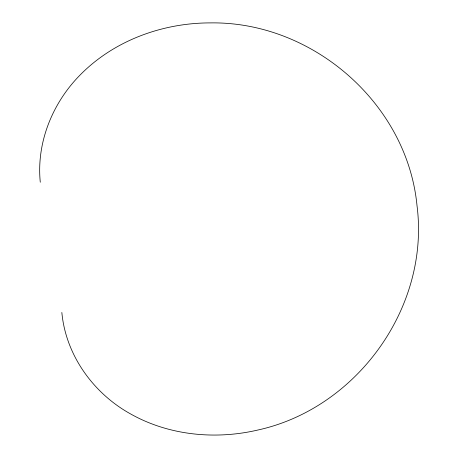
<?xml version="1.0" encoding="UTF-8"?>
<svg xmlns="http://www.w3.org/2000/svg" width="458" height="458" viewBox="0 0 458 458"><rect width="100%" height="100%" fill="white"/><g stroke="black" fill="none" stroke-linecap="round" stroke-linejoin="round"><path stroke-width="0.69" d="M61.847 312.476C65.746 354.95 93.174 393.067 130.043 413.631C168.389 435.415 215.014 439.989 257.648 430.073C357.091 408.387 430.056 306.929 417.009 205.625C407.196 103.474 312.459 21.303 210.428 22.9C162.493 22.86 113.813 40.567 79.995 75.129C52.418 103.044 36.262 142.827 40.287 182.232"/></g></svg>
